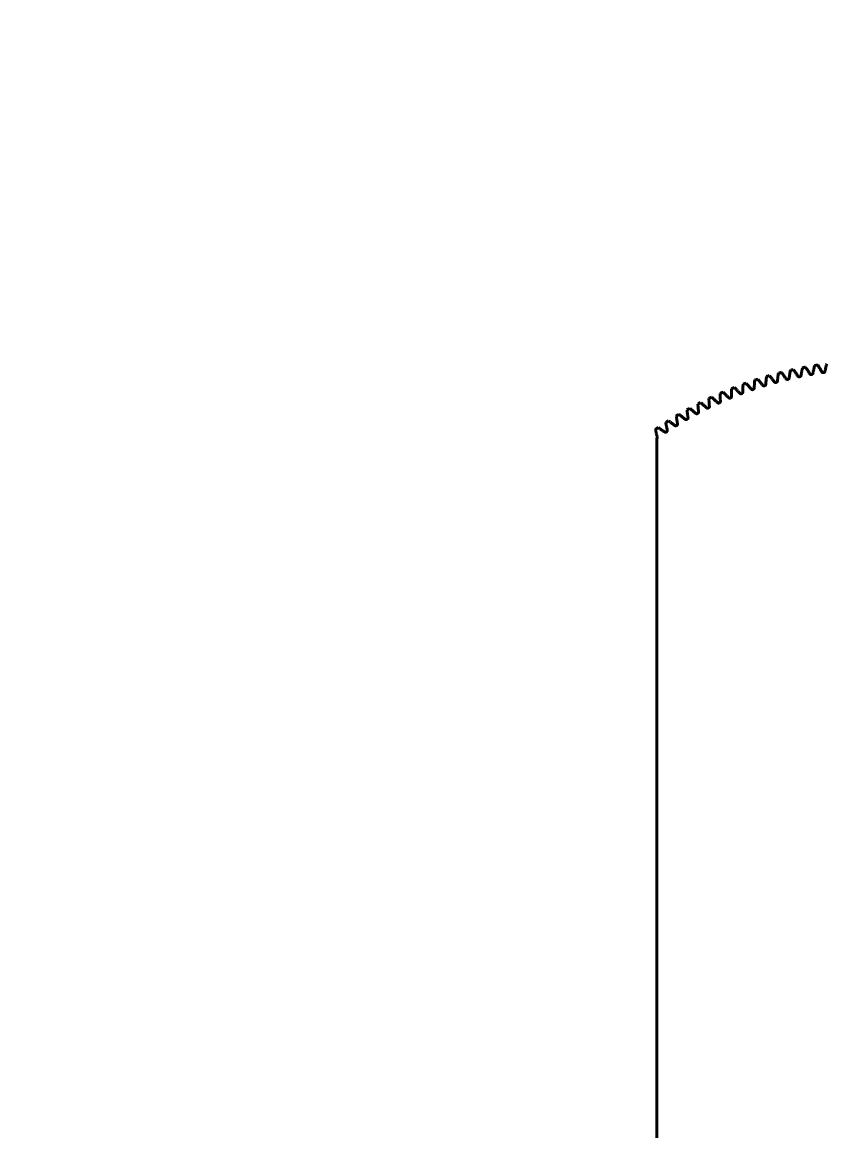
# Model space of a CAD drawing. Header units: millimetres. Extents: x 0 to 210, y 0 to 297.
# Drawn here: x 0 to 104.5, y 153 to 297 of the extents above; entities that cross this region are included whole.
import ezdxf

# ---------------------------------------------------------------- set-up
doc = ezdxf.new("R2010")
doc.units = ezdxf.units.MM
doc.linetypes.add('K5LT_BASIC', pattern=[0])
doc.layers.add('Системный слой', color=7, linetype='Continuous')

msp = doc.modelspace()

# ---------------------------------------------------------------- linework, layer by layer
at = {"layer": 'Системный слой', "color": 150, "linetype": 'K5LT_BASIC', "lineweight": 60, "true_color": 0x0080ff}
msp.add_line((82.42, 102.07), (82.42, 242.99), dxfattribs=at)
for radius, start, end in [(51.02, 100.5676, 101.0324), (51.02, 98.7676, 99.2324), (51.02, 107.7676, 108.2324), (51.02, 105.9676, 106.4324), (51.02, 104.1676, 104.6324), (49.94, 103.4631, 103.5369), (51.02, 102.3676, 102.8324), (49.94, 101.6631, 101.7369), (49.94, 99.8631, 99.9369), (49.94, 98.0631, 98.1369), (51.02, 111.3676, 111.8324), (51.02, 109.5676, 110.0324), (49.94, 108.8631, 108.9369), (49.94, 107.0631, 107.1369), (49.94, 105.2631, 105.3369), (51.02, 114.9676, 115.4324), (51.02, 113.1676, 113.6324), (49.94, 112.4631, 112.5369), (49.94, 110.6631, 110.7369), (51.02, 118.5676, 119.0324), (51.02, 116.7676, 117.2324), (49.94, 116.0631, 116.1369), (49.94, 114.2631, 114.3369), (51.02, 122.1676, 122.6324), (51.02, 120.3676, 120.8324), (49.94, 119.6631, 119.7369), (49.94, 117.8631, 117.9369), (51.02, 123.9676, 124.4324), (49.94, 123.2631, 123.3369), (49.94, 121.4631, 121.5369)]:
    msp.add_arc((111.07, 202.07), radius, start, end, dxfattribs=at)
for points, knots in [([(101.13, 251.14), (101.13, 251.2), (101.14, 251.25), (101.16, 251.37), (101.17, 251.42), (101.19, 251.53), (101.2, 251.59), (101.22, 251.7), (101.23, 251.76), (101.25, 251.87), (101.26, 251.92), (101.29, 252.04), (101.3, 252.09), (101.31, 252.15)], [0, 0, 0, 0, 1.818996, 1.818996, 3.643728, 3.643728, 5.474194, 5.474194, 7.310394, 7.310394, 9.15233, 9.15233, 11, 11, 11, 11]), ([(101.72, 252.22), (101.75, 252.18), (101.78, 252.13), (101.84, 252.03), (101.87, 251.99), (101.93, 251.89), (101.96, 251.84), (102.02, 251.75), (102.05, 251.7), (102.11, 251.6), (102.14, 251.55), (102.2, 251.46), (102.23, 251.41), (102.26, 251.36)], [0, 0, 0, 0, 1.84767, 1.84767, 3.689606, 3.689606, 5.525806, 5.525806, 7.356272, 7.356272, 9.181004, 9.181004, 11, 11, 11, 11]), ([(102.67, 251.43), (102.68, 251.49), (102.69, 251.54), (102.71, 251.65), (102.73, 251.71), (102.75, 251.82), (102.76, 251.87), (102.78, 251.99), (102.8, 252.04), (102.82, 252.15), (102.83, 252.21), (102.86, 252.32), (102.87, 252.37), (102.89, 252.43)], [0, 0, 0, 0, 1.818996, 1.818996, 3.643728, 3.643728, 5.474194, 5.474194, 7.310394, 7.310394, 9.15233, 9.15233, 11, 11, 11, 11]), ([(103.3, 252.49), (103.33, 252.45), (103.36, 252.4), (103.41, 252.3), (103.44, 252.25), (103.5, 252.15), (103.53, 252.1), (103.59, 252.01), (103.62, 251.96), (103.67, 251.86), (103.7, 251.81), (103.75, 251.71), (103.78, 251.66), (103.81, 251.61)], [0, 0, 0, 0, 1.84767, 1.84767, 3.689606, 3.689606, 5.525806, 5.525806, 7.356272, 7.356272, 9.181004, 9.181004, 11, 11, 11, 11]), ([(104.23, 251.67), (104.24, 251.73), (104.25, 251.78), (104.28, 251.89), (104.29, 251.95), (104.31, 252.06), (104.33, 252.11), (104.36, 252.22), (104.37, 252.28), (104.4, 252.39), (104.41, 252.44), (104.44, 252.55), (104.46, 252.61), (104.47, 252.66)], [0, 0, 0, 0, 1.818996, 1.818996, 3.643728, 3.643728, 5.474194, 5.474194, 7.310394, 7.310394, 9.15233, 9.15233, 11, 11, 11, 11]), ([(95.5, 250.66), (95.54, 250.61), (95.58, 250.57), (95.65, 250.48), (95.69, 250.44), (95.76, 250.35), (95.8, 250.31), (95.87, 250.22), (95.9, 250.18), (95.97, 250.09), (96.01, 250.04), (96.08, 249.95), (96.11, 249.91), (96.15, 249.87)], [0, 0, 0, 0, 1.84767, 1.84767, 3.689606, 3.689606, 5.525806, 5.525806, 7.356272, 7.356272, 9.181004, 9.181004, 11, 11, 11, 11]), ([(96.55, 249.99), (96.56, 250.05), (96.56, 250.1), (96.57, 250.21), (96.57, 250.27), (96.58, 250.38), (96.58, 250.44), (96.59, 250.55), (96.6, 250.61), (96.61, 250.72), (96.62, 250.78), (96.63, 250.89), (96.63, 250.95), (96.64, 251.01)], [0, 0, 0, 0, 1.818996, 1.818996, 3.643728, 3.643728, 5.474194, 5.474194, 7.310394, 7.310394, 9.15233, 9.15233, 11, 11, 11, 11]), ([(97.04, 251.12), (97.07, 251.08), (97.11, 251.03), (97.18, 250.94), (97.22, 250.9), (97.28, 250.81), (97.32, 250.76), (97.39, 250.67), (97.42, 250.63), (97.49, 250.54), (97.52, 250.49), (97.59, 250.4), (97.62, 250.36), (97.66, 250.31)], [0, 0, 0, 0, 1.84767, 1.84767, 3.689606, 3.689606, 5.525806, 5.525806, 7.356272, 7.356272, 9.181004, 9.181004, 11, 11, 11, 11]), ([(98.06, 250.42), (98.07, 250.48), (98.07, 250.53), (98.09, 250.65), (98.09, 250.7), (98.1, 250.81), (98.11, 250.87), (98.12, 250.98), (98.13, 251.04), (98.14, 251.15), (98.15, 251.21), (98.17, 251.32), (98.18, 251.38), (98.18, 251.44)], [0, 0, 0, 0, 1.818996, 1.818996, 3.643728, 3.643728, 5.474194, 5.474194, 7.310394, 7.310394, 9.15233, 9.15233, 11, 11, 11, 11]), ([(98.59, 251.54), (98.62, 251.49), (98.65, 251.45), (98.72, 251.36), (98.76, 251.31), (98.82, 251.22), (98.86, 251.17), (98.92, 251.08), (98.95, 251.03), (99.02, 250.94), (99.05, 250.89), (99.12, 250.8), (99.15, 250.75), (99.18, 250.71)], [0, 0, 0, 0, 1.84767, 1.84767, 3.689606, 3.689606, 5.525806, 5.525806, 7.356272, 7.356272, 9.181004, 9.181004, 11, 11, 11, 11]), ([(99.18, 250.71), (99.19, 250.7), (99.19, 250.69), (99.21, 250.67), (99.22, 250.66), (99.24, 250.65), (99.26, 250.64), (99.28, 250.63), (99.29, 250.63), (99.32, 250.62), (99.33, 250.62), (99.36, 250.62), (99.37, 250.63), (99.38, 250.63)], [0, 0, 0, 0, 1.84861, 1.84861, 3.681575, 3.681575, 5.511756, 5.511756, 7.341287, 7.341287, 9.17066, 9.17066, 11, 11, 11, 11]), ([(99.44, 250.64), (99.46, 250.65), (99.47, 250.65), (99.49, 250.66), (99.5, 250.67), (99.52, 250.68), (99.53, 250.69), (99.55, 250.71), (99.56, 250.72), (99.57, 250.74), (99.58, 250.76), (99.58, 250.78), (99.59, 250.79), (99.59, 250.81)], [0, 0, 0, 0, 1.82934, 1.82934, 3.658713, 3.658713, 5.488244, 5.488244, 7.318425, 7.318425, 9.15139, 9.15139, 11, 11, 11, 11]), ([(99.59, 250.81), (99.6, 250.86), (99.6, 250.92), (99.62, 251.03), (99.63, 251.09), (99.64, 251.2), (99.65, 251.25), (99.67, 251.37), (99.67, 251.42), (99.69, 251.53), (99.7, 251.59), (99.72, 251.7), (99.73, 251.76), (99.74, 251.82)], [0, 0, 0, 0, 1.818996, 1.818996, 3.643728, 3.643728, 5.474194, 5.474194, 7.310394, 7.310394, 9.15233, 9.15233, 11, 11, 11, 11]), ([(100.14, 251.91), (100.18, 251.86), (100.21, 251.81), (100.28, 251.72), (100.31, 251.67), (100.37, 251.58), (100.4, 251.53), (100.47, 251.44), (100.5, 251.39), (100.56, 251.3), (100.59, 251.25), (100.65, 251.15), (100.68, 251.11), (100.71, 251.06)], [0, 0, 0, 0, 1.84767, 1.84767, 3.689606, 3.689606, 5.525806, 5.525806, 7.356272, 7.356272, 9.181004, 9.181004, 11, 11, 11, 11]), ([(100.71, 251.06), (100.72, 251.05), (100.73, 251.04), (100.74, 251.02), (100.75, 251.01), (100.78, 250.99), (100.79, 250.99), (100.81, 250.98), (100.82, 250.97), (100.85, 250.97), (100.86, 250.97), (100.89, 250.97), (100.9, 250.97), (100.91, 250.97)], [0, 0, 0, 0, 1.84861, 1.84861, 3.681575, 3.681575, 5.511756, 5.511756, 7.341287, 7.341287, 9.17066, 9.17066, 11, 11, 11, 11]), ([(100.98, 250.98), (100.99, 250.99), (101, 250.99), (101.02, 251), (101.04, 251.01), (101.06, 251.02), (101.07, 251.03), (101.08, 251.05), (101.09, 251.06), (101.11, 251.08), (101.11, 251.09), (101.12, 251.12), (101.12, 251.13), (101.13, 251.14)], [0, 0, 0, 0, 1.82934, 1.82934, 3.658713, 3.658713, 5.488244, 5.488244, 7.318425, 7.318425, 9.15139, 9.15139, 11, 11, 11, 11]), ([(102.26, 251.36), (102.26, 251.35), (102.27, 251.34), (102.29, 251.32), (102.3, 251.31), (102.32, 251.29), (102.33, 251.29), (102.35, 251.28), (102.36, 251.27), (102.39, 251.27), (102.4, 251.26), (102.43, 251.26), (102.44, 251.26), (102.45, 251.27)], [0, 0, 0, 0, 1.84861, 1.84861, 3.681575, 3.681575, 5.511756, 5.511756, 7.341287, 7.341287, 9.17066, 9.17066, 11, 11, 11, 11]), ([(102.52, 251.28), (102.53, 251.28), (102.54, 251.28), (102.57, 251.29), (102.58, 251.3), (102.6, 251.31), (102.61, 251.32), (102.63, 251.34), (102.64, 251.35), (102.65, 251.37), (102.66, 251.38), (102.67, 251.41), (102.67, 251.42), (102.67, 251.43)], [0, 0, 0, 0, 1.82934, 1.82934, 3.658713, 3.658713, 5.488244, 5.488244, 7.318425, 7.318425, 9.15139, 9.15139, 11, 11, 11, 11]), ([(103.81, 251.61), (103.81, 251.6), (103.82, 251.59), (103.84, 251.57), (103.85, 251.56), (103.87, 251.54), (103.88, 251.54), (103.9, 251.53), (103.91, 251.52), (103.94, 251.51), (103.95, 251.51), (103.98, 251.51), (103.99, 251.51), (104, 251.51)], [0, 0, 0, 0, 1.84861, 1.84861, 3.681575, 3.681575, 5.511756, 5.511756, 7.341287, 7.341287, 9.17066, 9.17066, 11, 11, 11, 11]), ([(104.07, 251.52), (104.08, 251.52), (104.09, 251.53), (104.12, 251.54), (104.13, 251.54), (104.15, 251.55), (104.16, 251.56), (104.18, 251.58), (104.19, 251.59), (104.2, 251.61), (104.21, 251.62), (104.22, 251.65), (104.22, 251.66), (104.23, 251.67)], [0, 0, 0, 0, 1.82934, 1.82934, 3.658713, 3.658713, 5.488244, 5.488244, 7.318425, 7.318425, 9.15139, 9.15139, 11, 11, 11, 11]), ([(92.11, 248.41), (92.11, 248.47), (92.1, 248.52), (92.1, 248.64), (92.1, 248.69), (92.1, 248.81), (92.1, 248.86), (92.1, 248.98), (92.1, 249.03), (92.1, 249.15), (92.1, 249.2), (92.1, 249.32), (92.1, 249.37), (92.1, 249.43)], [0, 0, 0, 0, 1.818996, 1.818996, 3.643728, 3.643728, 5.474194, 5.474194, 7.310394, 7.310394, 9.15233, 9.15233, 11, 11, 11, 11]), ([(92.48, 249.58), (92.52, 249.54), (92.56, 249.5), (92.64, 249.42), (92.68, 249.38), (92.76, 249.29), (92.8, 249.25), (92.88, 249.17), (92.91, 249.13), (92.99, 249.04), (93.03, 249), (93.1, 248.92), (93.14, 248.88), (93.18, 248.83)], [0, 0, 0, 0, 1.84767, 1.84767, 3.689606, 3.689606, 5.525806, 5.525806, 7.356272, 7.356272, 9.181004, 9.181004, 11, 11, 11, 11]), ([(93.57, 248.98), (93.57, 249.04), (93.57, 249.1), (93.57, 249.21), (93.57, 249.27), (93.57, 249.38), (93.58, 249.43), (93.58, 249.55), (93.58, 249.6), (93.58, 249.72), (93.59, 249.78), (93.59, 249.89), (93.59, 249.95), (93.6, 250)], [0, 0, 0, 0, 1.818996, 1.818996, 3.643728, 3.643728, 5.474194, 5.474194, 7.310394, 7.310394, 9.15233, 9.15233, 11, 11, 11, 11]), ([(93.99, 250.14), (94.02, 250.1), (94.06, 250.06), (94.14, 249.97), (94.18, 249.93), (94.25, 249.85), (94.29, 249.8), (94.36, 249.72), (94.4, 249.68), (94.47, 249.59), (94.51, 249.55), (94.58, 249.46), (94.62, 249.42), (94.65, 249.37)], [0, 0, 0, 0, 1.84767, 1.84767, 3.689606, 3.689606, 5.525806, 5.525806, 7.356272, 7.356272, 9.181004, 9.181004, 11, 11, 11, 11]), ([(94.65, 249.37), (94.66, 249.36), (94.67, 249.35), (94.69, 249.34), (94.7, 249.33), (94.73, 249.32), (94.74, 249.31), (94.76, 249.31), (94.78, 249.3), (94.8, 249.3), (94.81, 249.3), (94.84, 249.31), (94.85, 249.31), (94.86, 249.31)], [0, 0, 0, 0, 1.84861, 1.84861, 3.681575, 3.681575, 5.511756, 5.511756, 7.341287, 7.341287, 9.17066, 9.17066, 11, 11, 11, 11]), ([(94.92, 249.33), (94.94, 249.34), (94.95, 249.34), (94.97, 249.36), (94.98, 249.36), (95, 249.38), (95.01, 249.39), (95.02, 249.41), (95.03, 249.42), (95.04, 249.45), (95.05, 249.46), (95.05, 249.48), (95.05, 249.5), (95.05, 249.51)], [0, 0, 0, 0, 1.82934, 1.82934, 3.658713, 3.658713, 5.488244, 5.488244, 7.318425, 7.318425, 9.15139, 9.15139, 11, 11, 11, 11]), ([(95.05, 249.51), (95.06, 249.57), (95.06, 249.62), (95.06, 249.74), (95.06, 249.79), (95.07, 249.9), (95.07, 249.96), (95.08, 250.07), (95.08, 250.13), (95.09, 250.24), (95.09, 250.3), (95.1, 250.41), (95.11, 250.47), (95.11, 250.53)], [0, 0, 0, 0, 1.818996, 1.818996, 3.643728, 3.643728, 5.474194, 5.474194, 7.310394, 7.310394, 9.15233, 9.15233, 11, 11, 11, 11]), ([(96.15, 249.87), (96.16, 249.86), (96.17, 249.85), (96.18, 249.83), (96.2, 249.82), (96.22, 249.81), (96.23, 249.8), (96.25, 249.8), (96.27, 249.79), (96.29, 249.79), (96.31, 249.79), (96.33, 249.79), (96.34, 249.8), (96.36, 249.8)], [0, 0, 0, 0, 1.84861, 1.84861, 3.681575, 3.681575, 5.511756, 5.511756, 7.341287, 7.341287, 9.17066, 9.17066, 11, 11, 11, 11]), ([(96.42, 249.82), (96.43, 249.82), (96.44, 249.83), (96.46, 249.84), (96.47, 249.85), (96.49, 249.86), (96.5, 249.87), (96.52, 249.89), (96.53, 249.9), (96.54, 249.93), (96.54, 249.94), (96.55, 249.96), (96.55, 249.98), (96.55, 249.99)], [0, 0, 0, 0, 1.82934, 1.82934, 3.658713, 3.658713, 5.488244, 5.488244, 7.318425, 7.318425, 9.15139, 9.15139, 11, 11, 11, 11]), ([(97.66, 250.31), (97.66, 250.3), (97.67, 250.29), (97.69, 250.27), (97.7, 250.26), (97.72, 250.25), (97.74, 250.25), (97.76, 250.24), (97.77, 250.23), (97.8, 250.23), (97.81, 250.23), (97.84, 250.23), (97.85, 250.23), (97.86, 250.24)], [0, 0, 0, 0, 1.84861, 1.84861, 3.681575, 3.681575, 5.511756, 5.511756, 7.341287, 7.341287, 9.17066, 9.17066, 11, 11, 11, 11]), ([(97.92, 250.25), (97.94, 250.26), (97.95, 250.26), (97.97, 250.27), (97.98, 250.28), (98, 250.3), (98.01, 250.31), (98.03, 250.33), (98.04, 250.34), (98.05, 250.36), (98.05, 250.37), (98.06, 250.4), (98.06, 250.41), (98.06, 250.42)], [0, 0, 0, 0, 1.82934, 1.82934, 3.658713, 3.658713, 5.488244, 5.488244, 7.318425, 7.318425, 9.15139, 9.15139, 11, 11, 11, 11]), ([(89.24, 247.13), (89.23, 247.18), (89.22, 247.24), (89.21, 247.35), (89.21, 247.41), (89.2, 247.52), (89.2, 247.58), (89.19, 247.69), (89.18, 247.75), (89.18, 247.86), (89.17, 247.92), (89.17, 248.03), (89.17, 248.09), (89.16, 248.15)], [0, 0, 0, 0, 1.818996, 1.818996, 3.643728, 3.643728, 5.474194, 5.474194, 7.310394, 7.310394, 9.15233, 9.15233, 11, 11, 11, 11]), ([(89.54, 248.32), (89.58, 248.28), (89.62, 248.25), (89.71, 248.17), (89.75, 248.13), (89.83, 248.05), (89.87, 248.01), (89.95, 247.93), (90, 247.9), (90.08, 247.82), (90.12, 247.78), (90.2, 247.7), (90.24, 247.66), (90.28, 247.62)], [0, 0, 0, 0, 1.84767, 1.84767, 3.689606, 3.689606, 5.525806, 5.525806, 7.356272, 7.356272, 9.181004, 9.181004, 11, 11, 11, 11]), ([(90.55, 247.6), (90.56, 247.61), (90.57, 247.62), (90.59, 247.63), (90.6, 247.64), (90.62, 247.66), (90.63, 247.67), (90.64, 247.69), (90.65, 247.7), (90.65, 247.73), (90.66, 247.74), (90.66, 247.77), (90.66, 247.78), (90.66, 247.79)], [0, 0, 0, 0, 1.82934, 1.82934, 3.658713, 3.658713, 5.488244, 5.488244, 7.318425, 7.318425, 9.15139, 9.15139, 11, 11, 11, 11]), ([(90.66, 247.79), (90.66, 247.85), (90.65, 247.9), (90.65, 248.02), (90.64, 248.07), (90.64, 248.19), (90.64, 248.24), (90.63, 248.36), (90.63, 248.41), (90.63, 248.53), (90.63, 248.58), (90.62, 248.7), (90.62, 248.75), (90.62, 248.81)], [0, 0, 0, 0, 1.818996, 1.818996, 3.643728, 3.643728, 5.474194, 5.474194, 7.310394, 7.310394, 9.15233, 9.15233, 11, 11, 11, 11]), ([(91, 248.98), (91.04, 248.94), (91.08, 248.9), (91.16, 248.82), (91.21, 248.78), (91.29, 248.7), (91.33, 248.66), (91.41, 248.58), (91.44, 248.53), (91.52, 248.45), (91.56, 248.41), (91.64, 248.33), (91.68, 248.29), (91.72, 248.25)], [0, 0, 0, 0, 1.84767, 1.84767, 3.689606, 3.689606, 5.525806, 5.525806, 7.356272, 7.356272, 9.181004, 9.181004, 11, 11, 11, 11]), ([(91.72, 248.25), (91.73, 248.24), (91.74, 248.23), (91.76, 248.22), (91.77, 248.21), (91.79, 248.2), (91.8, 248.19), (91.83, 248.19), (91.84, 248.19), (91.87, 248.19), (91.88, 248.19), (91.91, 248.19), (91.92, 248.2), (91.93, 248.2)], [0, 0, 0, 0, 1.84861, 1.84861, 3.681575, 3.681575, 5.511756, 5.511756, 7.341287, 7.341287, 9.17066, 9.17066, 11, 11, 11, 11]), ([(91.99, 248.23), (92, 248.23), (92.01, 248.24), (92.03, 248.25), (92.04, 248.26), (92.06, 248.28), (92.07, 248.29), (92.08, 248.31), (92.09, 248.32), (92.1, 248.35), (92.1, 248.36), (92.11, 248.38), (92.11, 248.4), (92.11, 248.41)], [0, 0, 0, 0, 1.82934, 1.82934, 3.658713, 3.658713, 5.488244, 5.488244, 7.318425, 7.318425, 9.15139, 9.15139, 11, 11, 11, 11]), ([(93.18, 248.83), (93.19, 248.82), (93.19, 248.82), (93.22, 248.8), (93.23, 248.79), (93.25, 248.78), (93.26, 248.78), (93.29, 248.77), (93.3, 248.77), (93.33, 248.77), (93.34, 248.77), (93.36, 248.77), (93.38, 248.78), (93.39, 248.78)], [0, 0, 0, 0, 1.84861, 1.84861, 3.681575, 3.681575, 5.511756, 5.511756, 7.341287, 7.341287, 9.17066, 9.17066, 11, 11, 11, 11]), ([(93.45, 248.8), (93.46, 248.81), (93.47, 248.81), (93.49, 248.83), (93.5, 248.84), (93.52, 248.85), (93.53, 248.86), (93.55, 248.88), (93.55, 248.9), (93.56, 248.92), (93.57, 248.93), (93.57, 248.96), (93.57, 248.97), (93.57, 248.98)], [0, 0, 0, 0, 1.82934, 1.82934, 3.658713, 3.658713, 5.488244, 5.488244, 7.318425, 7.318425, 9.15139, 9.15139, 11, 11, 11, 11]), ([(86.45, 245.67), (86.44, 245.72), (86.43, 245.78), (86.41, 245.89), (86.41, 245.95), (86.39, 246.06), (86.38, 246.11), (86.37, 246.23), (86.36, 246.28), (86.35, 246.4), (86.34, 246.45), (86.33, 246.57), (86.32, 246.62), (86.31, 246.68)], [0, 0, 0, 0, 1.818996, 1.818996, 3.643728, 3.643728, 5.474194, 5.474194, 7.310394, 7.310394, 9.15233, 9.15233, 11, 11, 11, 11]), ([(86.68, 246.88), (86.72, 246.84), (86.77, 246.81), (86.85, 246.74), (86.9, 246.7), (86.99, 246.63), (87.03, 246.59), (87.12, 246.52), (87.16, 246.48), (87.25, 246.41), (87.29, 246.37), (87.37, 246.3), (87.42, 246.26), (87.46, 246.22)], [0, 0, 0, 0, 1.84767, 1.84767, 3.689606, 3.689606, 5.525806, 5.525806, 7.356272, 7.356272, 9.181004, 9.181004, 11, 11, 11, 11]), ([(87.83, 246.42), (87.82, 246.48), (87.82, 246.53), (87.8, 246.64), (87.8, 246.7), (87.78, 246.81), (87.78, 246.87), (87.77, 246.98), (87.76, 247.04), (87.75, 247.15), (87.75, 247.21), (87.74, 247.32), (87.73, 247.38), (87.73, 247.44)], [0, 0, 0, 0, 1.818996, 1.818996, 3.643728, 3.643728, 5.474194, 5.474194, 7.310394, 7.310394, 9.15233, 9.15233, 11, 11, 11, 11]), ([(87.73, 246.23), (87.74, 246.23), (87.75, 246.24), (87.77, 246.26), (87.78, 246.27), (87.8, 246.28), (87.81, 246.3), (87.82, 246.32), (87.82, 246.33), (87.83, 246.36), (87.83, 246.37), (87.83, 246.39), (87.83, 246.41), (87.83, 246.42)], [0, 0, 0, 0, 1.82934, 1.82934, 3.658713, 3.658713, 5.488244, 5.488244, 7.318425, 7.318425, 9.15139, 9.15139, 11, 11, 11, 11]), ([(88.1, 247.62), (88.14, 247.59), (88.18, 247.55), (88.27, 247.47), (88.31, 247.44), (88.4, 247.36), (88.44, 247.32), (88.52, 247.25), (88.57, 247.21), (88.65, 247.13), (88.69, 247.1), (88.77, 247.02), (88.81, 246.98), (88.86, 246.94)], [0, 0, 0, 0, 1.84767, 1.84767, 3.689606, 3.689606, 5.525806, 5.525806, 7.356272, 7.356272, 9.181004, 9.181004, 11, 11, 11, 11]), ([(88.86, 246.94), (88.87, 246.93), (88.88, 246.93), (88.9, 246.91), (88.91, 246.91), (88.93, 246.9), (88.95, 246.89), (88.97, 246.89), (88.98, 246.89), (89.01, 246.89), (89.02, 246.89), (89.05, 246.9), (89.06, 246.9), (89.07, 246.91)], [0, 0, 0, 0, 1.84861, 1.84861, 3.681575, 3.681575, 5.511756, 5.511756, 7.341287, 7.341287, 9.17066, 9.17066, 11, 11, 11, 11]), ([(89.13, 246.94), (89.14, 246.94), (89.15, 246.95), (89.17, 246.97), (89.18, 246.97), (89.2, 246.99), (89.21, 247), (89.22, 247.03), (89.22, 247.04), (89.23, 247.06), (89.23, 247.08), (89.24, 247.1), (89.24, 247.12), (89.24, 247.13)], [0, 0, 0, 0, 1.82934, 1.82934, 3.658713, 3.658713, 5.488244, 5.488244, 7.318425, 7.318425, 9.15139, 9.15139, 11, 11, 11, 11]), ([(90.28, 247.62), (90.29, 247.61), (90.3, 247.6), (90.32, 247.59), (90.33, 247.58), (90.35, 247.57), (90.36, 247.57), (90.39, 247.56), (90.4, 247.56), (90.43, 247.56), (90.44, 247.56), (90.47, 247.57), (90.48, 247.57), (90.49, 247.58)], [0, 0, 0, 0, 1.84861, 1.84861, 3.681575, 3.681575, 5.511756, 5.511756, 7.341287, 7.341287, 9.17066, 9.17066, 11, 11, 11, 11]), ([(83.76, 244.04), (83.75, 244.09), (83.74, 244.15), (83.71, 244.26), (83.7, 244.31), (83.68, 244.42), (83.67, 244.48), (83.64, 244.59), (83.63, 244.64), (83.61, 244.76), (83.6, 244.81), (83.58, 244.92), (83.57, 244.98), (83.56, 245.04)], [0, 0, 0, 0, 1.818996, 1.818996, 3.643728, 3.643728, 5.474194, 5.474194, 7.310394, 7.310394, 9.15233, 9.15233, 11, 11, 11, 11]), ([(83.91, 245.26), (83.96, 245.23), (84, 245.19), (84.1, 245.13), (84.14, 245.09), (84.24, 245.03), (84.28, 244.99), (84.37, 244.93), (84.42, 244.89), (84.51, 244.82), (84.55, 244.79), (84.64, 244.72), (84.69, 244.69), (84.73, 244.65)], [0, 0, 0, 0, 1.84767, 1.84767, 3.689606, 3.689606, 5.525806, 5.525806, 7.356272, 7.356272, 9.181004, 9.181004, 11, 11, 11, 11]), ([(85.09, 244.87), (85.08, 244.93), (85.07, 244.98), (85.05, 245.09), (85.04, 245.15), (85.02, 245.26), (85.01, 245.32), (84.99, 245.43), (84.98, 245.49), (84.97, 245.6), (84.96, 245.65), (84.94, 245.77), (84.93, 245.82), (84.92, 245.88)], [0, 0, 0, 0, 1.818996, 1.818996, 3.643728, 3.643728, 5.474194, 5.474194, 7.310394, 7.310394, 9.15233, 9.15233, 11, 11, 11, 11]), ([(85, 244.67), (85.02, 244.68), (85.03, 244.69), (85.04, 244.71), (85.05, 244.72), (85.07, 244.74), (85.07, 244.75), (85.08, 244.77), (85.09, 244.78), (85.09, 244.81), (85.1, 244.82), (85.1, 244.85), (85.09, 244.86), (85.09, 244.87)], [0, 0, 0, 0, 1.82934, 1.82934, 3.658713, 3.658713, 5.488244, 5.488244, 7.318425, 7.318425, 9.15139, 9.15139, 11, 11, 11, 11]), ([(85.28, 246.09), (85.33, 246.06), (85.37, 246.02), (85.46, 245.95), (85.51, 245.92), (85.6, 245.85), (85.64, 245.81), (85.73, 245.74), (85.78, 245.71), (85.86, 245.64), (85.91, 245.6), (86, 245.53), (86.04, 245.5), (86.08, 245.46)], [0, 0, 0, 0, 1.84767, 1.84767, 3.689606, 3.689606, 5.525806, 5.525806, 7.356272, 7.356272, 9.181004, 9.181004, 11, 11, 11, 11]), ([(86.08, 245.46), (86.09, 245.45), (86.1, 245.44), (86.13, 245.43), (86.14, 245.43), (86.16, 245.42), (86.18, 245.42), (86.2, 245.41), (86.21, 245.41), (86.24, 245.42), (86.25, 245.42), (86.28, 245.43), (86.29, 245.43), (86.3, 245.44)], [0, 0, 0, 0, 1.84861, 1.84861, 3.681575, 3.681575, 5.511756, 5.511756, 7.341287, 7.341287, 9.17066, 9.17066, 11, 11, 11, 11]), ([(86.36, 245.47), (86.37, 245.48), (86.38, 245.49), (86.4, 245.5), (86.41, 245.51), (86.42, 245.53), (86.43, 245.54), (86.44, 245.57), (86.44, 245.58), (86.45, 245.6), (86.45, 245.62), (86.45, 245.64), (86.45, 245.66), (86.45, 245.67)], [0, 0, 0, 0, 1.82934, 1.82934, 3.658713, 3.658713, 5.488244, 5.488244, 7.318425, 7.318425, 9.15139, 9.15139, 11, 11, 11, 11]), ([(87.46, 246.22), (87.47, 246.21), (87.48, 246.21), (87.5, 246.19), (87.51, 246.19), (87.54, 246.18), (87.55, 246.18), (87.57, 246.17), (87.59, 246.17), (87.61, 246.18), (87.63, 246.18), (87.65, 246.19), (87.66, 246.19), (87.67, 246.2)], [0, 0, 0, 0, 1.84861, 1.84861, 3.681575, 3.681575, 5.511756, 5.511756, 7.341287, 7.341287, 9.17066, 9.17066, 11, 11, 11, 11]), ([(82.46, 243.16), (82.44, 243.21), (82.43, 243.27), (82.4, 243.38), (82.39, 243.43), (82.36, 243.54), (82.35, 243.6), (82.32, 243.71), (82.31, 243.76), (82.28, 243.87), (82.27, 243.93), (82.25, 244.04), (82.24, 244.1), (82.23, 244.15)], [0, 0, 0, 0, 1.818996, 1.818996, 3.643728, 3.643728, 5.474194, 5.474194, 7.310394, 7.310394, 9.15233, 9.15233, 11, 11, 11, 11]), ([(82.57, 244.38), (82.62, 244.35), (82.66, 244.32), (82.76, 244.26), (82.81, 244.23), (82.9, 244.16), (82.95, 244.13), (83.04, 244.07), (83.09, 244.03), (83.18, 243.97), (83.22, 243.94), (83.32, 243.87), (83.36, 243.84), (83.41, 243.8)], [0, 0, 0, 0, 1.84767, 1.84767, 3.689606, 3.689606, 5.525806, 5.525806, 7.356272, 7.356272, 9.181004, 9.181004, 11, 11, 11, 11]), ([(83.41, 243.8), (83.42, 243.8), (83.43, 243.79), (83.45, 243.78), (83.47, 243.77), (83.49, 243.77), (83.5, 243.77), (83.53, 243.77), (83.54, 243.77), (83.57, 243.77), (83.58, 243.78), (83.6, 243.79), (83.61, 243.79), (83.63, 243.8)], [0, 0, 0, 0, 1.84861, 1.84861, 3.681575, 3.681575, 5.511756, 5.511756, 7.341287, 7.341287, 9.17066, 9.17066, 11, 11, 11, 11]), ([(83.68, 243.83), (83.69, 243.84), (83.7, 243.85), (83.72, 243.87), (83.73, 243.88), (83.74, 243.9), (83.75, 243.91), (83.76, 243.93), (83.76, 243.95), (83.76, 243.97), (83.77, 243.98), (83.76, 244.01), (83.76, 244.02), (83.76, 244.04)], [0, 0, 0, 0, 1.82934, 1.82934, 3.658713, 3.658713, 5.488244, 5.488244, 7.318425, 7.318425, 9.15139, 9.15139, 11, 11, 11, 11]), ([(84.73, 244.65), (84.74, 244.64), (84.75, 244.64), (84.78, 244.63), (84.79, 244.62), (84.81, 244.61), (84.83, 244.61), (84.85, 244.61), (84.86, 244.61), (84.89, 244.62), (84.9, 244.62), (84.93, 244.63), (84.94, 244.63), (84.95, 244.64)], [0, 0, 0, 0, 1.84861, 1.84861, 3.681575, 3.681575, 5.511756, 5.511756, 7.341287, 7.341287, 9.17066, 9.17066, 11, 11, 11, 11]), ([(82.42, 242.99), (82.43, 243), (82.43, 243), (82.44, 243.02), (82.45, 243.03), (82.46, 243.06), (82.46, 243.07), (82.46, 243.09), (82.46, 243.11), (82.46, 243.13), (82.46, 243.15), (82.46, 243.16)], [2.642457, 2.642457, 2.642457, 2.642457, 3.658713, 3.658713, 5.488244, 5.488244, 7.318425, 7.318425, 9.15139, 9.15139, 11, 11, 11, 11])]:
    msp.add_open_spline(points, degree=3, knots=knots, dxfattribs=at)

doc.saveas('drawing.dxf')
